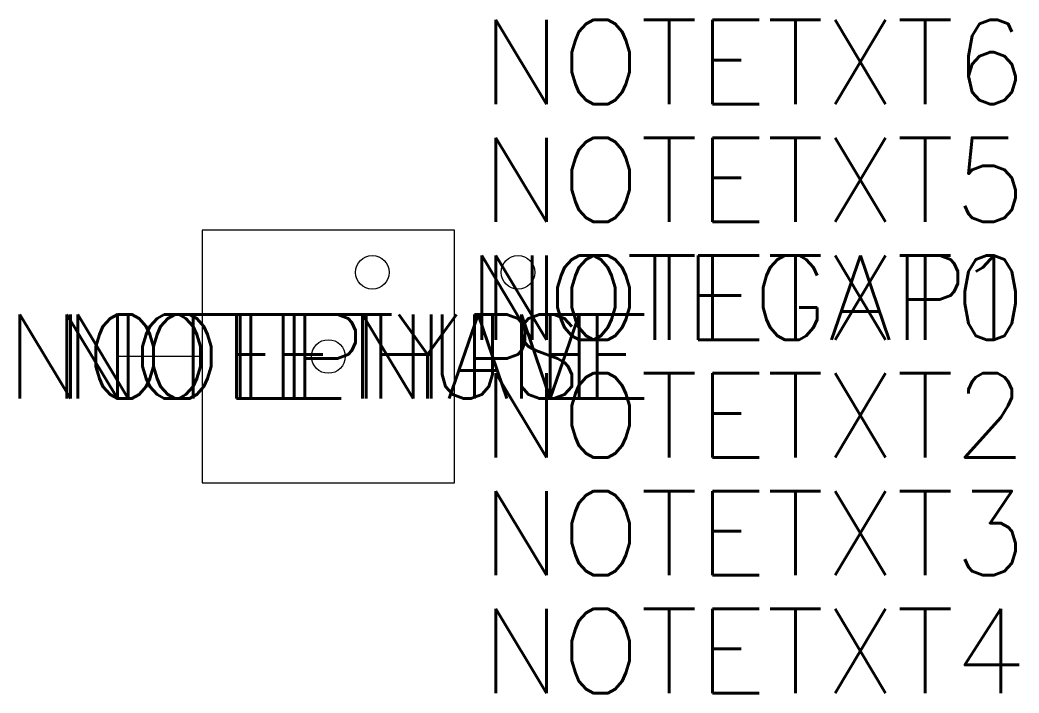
# Model space of a CAD drawing. Extents: x -1.2 to 10.7, y -4 to 4.
import ezdxf
from ezdxf.enums import TextEntityAlignment as Align

# ---------------------------------------------------------------- set-up
doc = ezdxf.new("R2010")
doc.units = 0
doc.header["$MEASUREMENT"] = 0
doc.styles.add('Simplex', font='simplex.shx')

msp = doc.modelspace()

# ---------------------------------------------------------------- linework, layer by layer
msp.add_line((1, 0), (0, 0))
msp.add_lwpolyline([(4, 1.5), (1, 1.5), (1, -1.5), (4, -1.5)], close=True)
at = {"layer": 'defpoints'}
for centre in [(3.022, 1), (4.753, 1), (2.5, 0)]:
    msp.add_circle(centre, 0.2, dxfattribs=at)

# ---------------------------------------------------------------- texts
at = {"style": 'Simplex'}
for tag, p, flags in [('NOTETXT6', (4.32, 3), 8), ('NOTETXT5', (4.32, 1.6), 8), ('NOTETXT0', (4.32, 0.2), 9)]:
    msp.add_attdef(tag, p, '', height=1, dxfattribs=dict(at, flags=flags))
for tag, p in [('NOTEGAP', (4.15, 0.2)), ('NOTETXT1', (4.32, 0.2))]:
    msp.add_attdef(tag, p, '', height=1, dxfattribs=at)
at = {"style": 'Simplex', "flags": 9}
for tag, text in [('NOTEPHASE', '1'), ('NOTETYPE', 'Shape')]:
    msp.add_attdef(tag, text=text, height=1, dxfattribs=at).set_placement((2.5, 0), align=Align.MIDDLE)
at = {"style": 'Simplex'}
msp.add_attdef('NOTENUM', text='XX', height=1, dxfattribs=at).set_placement((2.5, 0), align=Align.MIDDLE)
msp.add_attdef('NOTETXT2', text='', height=1, dxfattribs=at).set_placement((4.32, -0.2), align=Align.TOP_LEFT)
at = {"style": 'Simplex', "flags": 8}
for tag, p in [('NOTETXT3', (4.32, -1.6)), ('NOTETXT4', (4.32, -3))]:
    msp.add_attdef(tag, text='', height=1, dxfattribs=at).set_placement(p, align=Align.TOP_LEFT)

doc.saveas('drawing.dxf')
